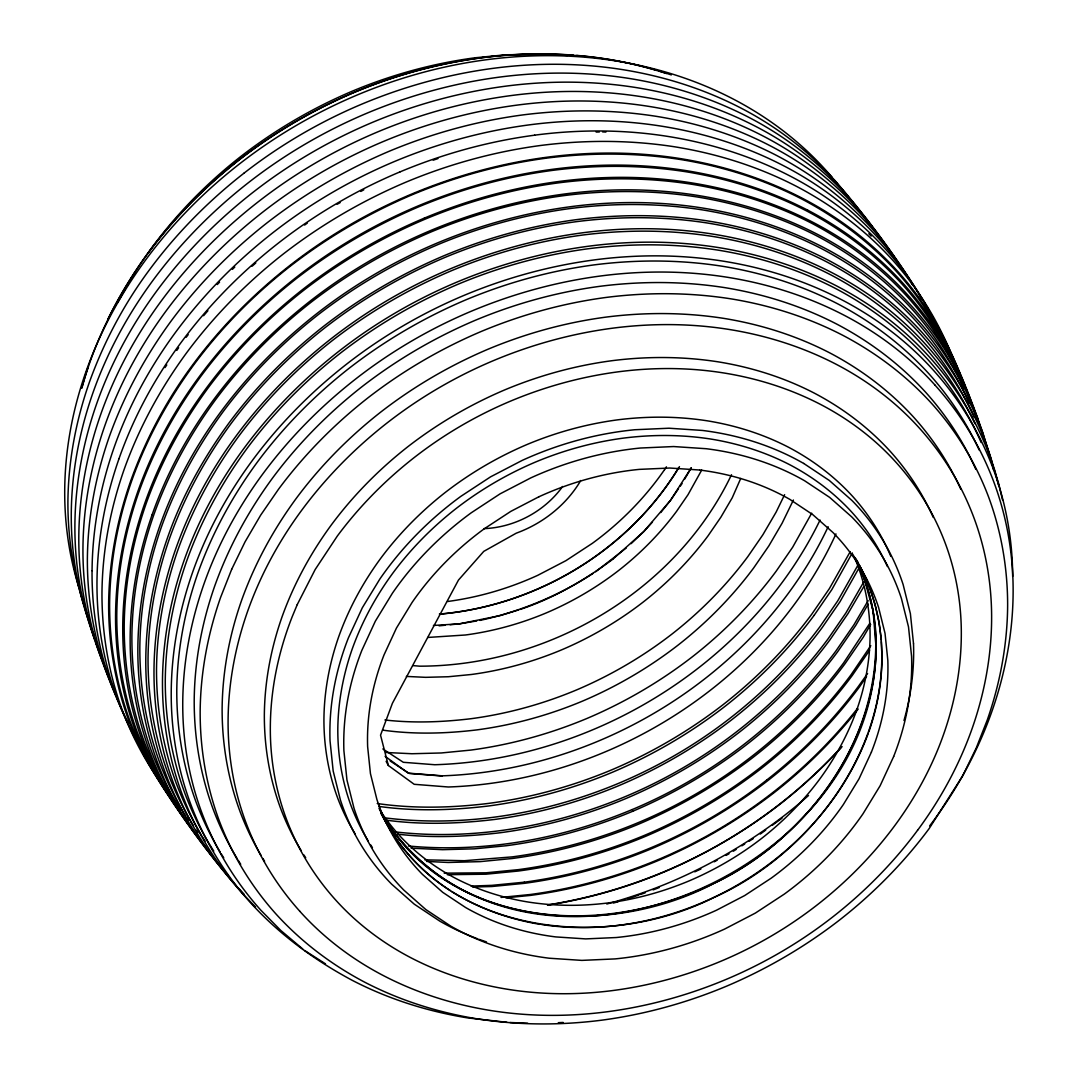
<?xml version="1.0" encoding="UTF-8"?>
<svg xmlns="http://www.w3.org/2000/svg" width="1078" height="1078" viewBox="0 0 1078 1078"><rect width="100%" height="100%" fill="white"/><g stroke="black" fill="none" stroke-linecap="round" stroke-linejoin="round"><path stroke-width="1.5" d="M118.998 458.702C133.659 416.89 155.084 377.596 181.441 342.022A457.571 381.558 -28.1 0 1 278.326 243.129C315.477 214.131 356.508 190.146 399.951 171.901M152.011 515.028C166.564 473.538 187.828 434.542 213.97 399.251A454 378.58 -28.1 0 1 310.1 301.126C346.968 272.357 387.676 248.56 430.782 230.449A454.013 378.594 -28.1 0 1 564.468 194.013C608.679 188.151 653.726 188.34 697.789 195.428A454 378.58 -28.1 0 1 817.959 234.6C853.614 253.06 886.129 277.666 912.985 307.567A454.013 378.594 -28.1 0 1 973.744 407.376L982.92 433.033L988.324 451.857M868.235 733.363C821.005 862.036 676.62 944.719 541.722 924.56M871.415 752.107L859.031 778.828L843.373 804.498A272.828 227.512 -28.1 0 1 771.161 878.193L744.696 895.548L716.56 910.182A272.828 227.512 -28.1 0 1 616.144 937.537L585.677 938.898L555.803 936.917A272.828 227.512 -28.1 0 1 465.548 907.487L442.721 892.328L422.536 874.474A272.828 227.512 -28.1 0 1 376.909 799.499L370.441 773.613L367.638 746.717A272.828 227.512 -28.1 0 1 384.064 654.831L396.434 628.097L412.092 602.44A272.828 227.512 -28.1 0 1 484.305 528.746L510.783 511.39L538.919 496.756M893.662 756.54L880.147 785.714L863.06 813.715A297.73 248.277 -28.1 0 1 784.258 894.134L755.368 913.079L724.659 929.047A297.73 248.277 -28.1 0 1 615.08 958.908L581.837 960.39L549.241 958.221A297.73 248.277 -28.1 0 1 450.739 926.11L425.837 909.562L403.805 890.078A297.73 248.277 -28.1 0 1 354.015 808.271L346.954 780.014L343.895 750.665A297.73 248.277 -28.1 0 1 361.831 650.398L375.319 621.224L392.405 593.223A297.73 248.277 -28.1 0 1 471.221 512.805L500.098 493.845L530.807 477.891A297.73 248.277 -28.1 0 1 640.386 448.03L673.629 446.548L706.225 448.717A297.73 248.277 -28.1 0 1 804.727 480.828L829.629 497.376L851.674 516.847A297.73 248.277 -28.1 0 1 901.464 598.667L908.511 626.924L911.57 656.273A297.73 248.277 -28.1 0 1 893.649 756.54M731.504 474.724C675.771 591.391 547.92 666.137 419.638 666.177L413.049 665.611M740.734 478.443L732.231 497.793L720.912 517.13L708.044 535.833A306.974 255.985 -28.1 0 1 643.094 602.13C618.098 621.467 590.636 637.529 561.544 649.886A306.974 255.985 -28.1 0 1 471.234 674.505L448.34 676.741L425.594 677.334L406.366 676.418M701.711 470.062L688.02 494.694L676.553 511.376A273.664 228.213 -28.1 0 1 618.651 570.478C596.363 587.726 571.892 602.036 545.953 613.045A273.664 228.213 -28.1 0 1 465.44 634.996L427.872 637.448M784.622 494.667L776.133 512.09L762.901 534.728L747.849 556.598A358.92 299.307 -28.1 0 1 671.904 634.107C642.677 656.718 610.579 675.488 576.555 689.933A358.934 299.307 -28.1 0 1 470.965 718.716C442.438 722.139 413.521 723.257 384.927 719.983M793.408 500.017L782.089 523.261L768.857 545.886L753.805 567.756A358.92 299.307 -28.1 0 1 677.873 645.264C648.633 667.875 616.535 686.646 582.524 701.104A358.934 299.307 -28.1 0 1 476.921 729.887C445.726 733.646 414.019 734.549 382.852 730.143M811.68 513.195L792.68 547.193L776.093 571.313A395.774 330.03 -28.1 0 1 692.359 656.785C660.127 681.714 624.714 702.411 587.214 718.352A395.774 330.03 -28.1 0 1 470.776 750.086L441.266 752.97L411.944 753.738L386.22 752.498M852.321 552.906L831.839 589.599L814.146 615.322M859.206 567.648L840.018 601.686L822.204 627.571A424.84 354.271 -28.1 0 1 732.312 719.309C697.722 746.07 659.723 768.291 619.459 785.39A424.84 354.271 -28.1 0 1 494.465 819.469C458.446 823.781 421.848 824.993 385.83 820.115M117.569 302.662L125.466 288.54M850.219 551.653L829.4 588.575L811.828 614.11A419.086 349.474 -28.1 0 1 723.163 704.608C689.031 731.005 651.543 752.929 611.832 769.8A419.086 349.474 -28.1 0 1 488.536 803.406C451.628 807.894 414.114 808.837 377.233 803.528M858.236 564.629L837.808 600.742L820.115 626.466A421.794 351.738 -28.1 0 1 730.803 717.625C696.563 744.359 658.739 766.458 618.691 783.288A421.794 351.724 -28.1 0 1 494.492 817.137C458.433 821.908 421.794 822.379 385.668 817.959M863.734 581.958L845.974 612.83L828.173 638.715A424.53 354.002 -28.1 0 1 738.282 730.466C703.813 757.376 665.746 779.61 625.429 796.548A424.53 354.015 -28.1 0 1 500.435 830.626C465.683 835.167 430.365 835.935 395.505 831.933M868.154 600.608L853.924 624.822L836.002 650.856A426.982 356.05 -28.1 0 1 745.599 743.133C710.928 770.191 672.645 792.573 632.099 809.605M127.083 285.764L128.7 282.988M130.33 280.226L135.195 271.899M679.463 466.626C629.026 550.265 536.453 605.998 439.379 614.056M684.584 479.238L691.308 467.731L670.597 500.219L660.76 512.535M863.707 586.728L847.955 613.665L830.033 639.712A427.292 356.306 -28.1 0 1 739.643 731.975C704.837 758.899 666.622 781.24 626.129 798.448A427.292 356.306 -28.1 0 1 500.408 832.715C466.329 836.797 431.752 838.132 397.593 834.156M868.167 604.192L855.662 625.563L837.66 651.732A429.462 358.125 -28.1 0 1 746.798 744.48C711.817 771.538 673.413 793.987 632.705 811.276M870.687 624.485L863.155 637.367L845.071 663.657A431.348 359.702 -28.1 0 1 753.805 756.796C718.676 783.975 680.097 806.533 639.214 823.902A431.348 359.702 -28.1 0 1 512.319 858.492L480.141 861.632L448.205 862.467L426.618 861.43M870.795 645.668L851.027 674.815A431.348 359.702 -28.1 0 1 759.774 767.967C724.645 795.146 686.053 817.703 645.183 835.059A431.348 359.702 -28.1 0 1 518.275 869.65L486.111 872.803L444.203 873.153M678.453 468C628.11 550.939 536.089 605.459 439.891 614.164M869.825 623.286L843.629 662.889A429.138 357.856 -28.1 0 1 752.767 755.624C717.921 782.83 679.436 805.32 638.688 822.433A429.138 357.856 -28.1 0 1 512.333 856.875L464.362 860.716L424.921 859.853M664.574 469.631L666.433 466.828M164.961 367.625L166.78 364.97M176.819 350.39L178.638 347.736M678.534 488.671L670.583 500.219L643.862 531.467L631.102 543.662M680.299 486.111L682.064 483.55M869.515 650.398L852.267 675.461A432.965 361.049 -28.1 0 1 760.664 768.964C725.4 796.238 686.686 818.876 645.641 836.312A432.965 361.049 -28.1 0 1 518.262 871.037L485.976 874.191L447.249 874.703M866.55 676.58L859.274 687.171A434.326 362.181 -28.1 0 1 767.374 780.957C732.002 808.325 693.154 831.03 652.001 848.521A434.326 362.181 -28.1 0 1 524.218 883.354L491.824 886.52L472.528 887.019M867.588 673.548L858.236 686.605A432.655 360.78 -28.1 0 1 766.633 780.108M917.567 830.316C940.676 799.121 959.46 764.666 972.316 728A401.205 334.557 -28.1 0 0 991.612 619.904C991.922 584.828 985.966 549.672 973.569 516.82A401.205 334.557 -28.1 0 0 919.857 428.64C896.141 402.202 867.386 380.48 835.895 364.135A401.205 334.557 -28.1 0 0 729.685 329.545C690.755 323.252 650.95 323.117 611.873 328.278A401.205 334.557 -28.1 0 0 493.751 360.497C455.644 376.478 419.679 397.526 387.096 422.94A401.205 334.557 -28.1 0 0 302.15 509.651C279.027 540.833 260.256 575.302 247.401 611.954A401.205 334.557 -28.1 0 0 228.091 720.05C227.795 755.139 233.751 790.295 246.148 823.134A401.205 334.557 -28.1 0 0 299.859 911.328M652.446 522.089L643.862 531.481L612.695 559.32M595.676 571.731L626.305 547.934M243.978 173.181C280.064 145.031 319.897 121.733 362.087 104.014A444.271 370.468 -28.1 0 1 492.889 68.372C536.157 62.618 580.247 62.807 623.353 69.747A444.271 370.468 -28.1 0 1 740.95 108.069C775.837 126.153 807.665 150.219 833.941 179.474A444.271 370.468 -28.1 0 1 851.229 200.535M766.633 780.122C731.504 807.53 692.709 830.208 651.624 847.47A432.655 360.78 -28.1 0 1 524.231 882.195M304.629 225.046L307.338 223.065M760.273 834.049L765.69 830.1M772.468 825.155L781.954 818.242M612.695 559.32C584.438 580.328 553.769 598.169 520.27 609.407M592.927 573.469C558.552 595.864 519.973 611.711 479.899 620.416M733.336 851.202L736.18 849.397M741.866 845.812L744.709 844.02M748.967 841.325L753.239 838.63M337.144 204.241L340.109 202.637M360.807 191.439L363.771 189.836M714.202 861.807L717.166 860.204M726.046 855.393L729.011 853.789M694.758 871.832L700.875 869.03M424.382 218.106C381.113 236.271 340.284 260.148 303.282 289.012A455.549 379.874 -28.1 0 0 206.841 387.474C180.578 422.886 159.261 462.017 144.654 503.642A455.549 379.874 -28.1 0 0 122.744 626.372C122.407 666.217 129.158 706.13 143.239 743.429A455.549 379.874 -28.1 0 0 193.555 831.044M518.734 609.879L500.205 615.592L459.471 623.839L450.052 624.755M476.745 620.941L459.471 623.839L433.437 625.456M534.688 135.168C579.236 129.279 624.647 129.441 669.047 136.61A457.557 381.558 -28.1 0 1 790.161 176.078C826.085 194.687 858.87 219.481 885.941 249.611A457.571 381.558 -28.1 0 1 934.72 321.594M524.231 882.195L491.945 885.348L471.073 886.103M439.069 625.833L445.349 625.213M505.825 897.812L530.174 895.441A435.404 363.084 -28.1 0 0 658.267 860.514C699.541 842.996 738.484 820.223 773.95 792.788A435.404 363.084 -28.1 0 0 858.169 709.081M501.027 897.422L530.187 894.511A434.003 361.912 -28.1 0 0 657.971 859.665C699.204 842.376 738.093 819.603 773.344 792.114A434.003 361.912 -28.1 0 0 857.36 708.61M558.31 1022.672L563.174 1022.456M596.134 132.055L599.355 131.961M527.627 1023.211L510.042 1022.51M546.6 54.412L506.027 54.762L474.886 57.808A417.658 348.275 -28.1 0 0 352.007 91.293C312.431 108.11 275.079 129.953 241.054 156.27A417.644 348.275 -28.1 0 0 152.699 246.458C126.665 281.978 104.579 320.53 89.932 362.168A430.688 359.136 -28.1 0 0 81.955 387.797M556.248 54.87L567.5 55.423M602.575 131.88L605.917 132.042M411.136 848.17L442.532 849.68L474.333 848.844L506.364 845.718A429.462 358.112 -28.1 0 0 632.705 811.276M506.862 1022.294L467.609 1017.901A436.334 363.852 -28.1 0 1 352.115 980.266C314.345 960.053 279.148 934.303 250.312 902.488A442.169 368.716 -28.1 0 1 191.143 805.279C177.452 769.086 170.93 730.345 171.227 691.685A442.155 368.716 -28.1 0 1 192.517 572.553C206.666 532.141 227.391 494.169 252.858 459.794A442.155 368.716 -28.1 0 1 346.483 364.229C382.38 336.201 422.024 313.038 464.012 295.399A442.169 368.716 -28.1 0 1 594.207 259.919C637.26 254.206 681.134 254.381 724.052 261.294A442.169 368.716 -28.1 0 1 841.083 299.441C875.808 317.417 907.474 341.389 933.642 370.509A442.169 368.716 -28.1 0 1 992.811 467.704C1005.855 502.361 1012.565 539.364 1012.66 576.393M442.357 775.837L408.239 773.142L385.102 756.311M699.662 470.021L669.788 468.027L639.335 469.375A272.828 227.512 -28.1 0 0 538.919 496.769M408.562 846.001C441.104 849.087 473.983 848.09 506.377 843.872A426.969 356.05 -28.1 0 0 632.099 809.591M378.984 806.425C415.286 811.478 452.208 810.346 488.523 805.98A422.104 351.994 -28.1 0 0 612.708 772.131C652.716 755.139 690.459 733.053 724.847 706.467A422.104 351.994 -28.1 0 0 814.146 615.309M540.078 924.358C508.897 919.143 478.565 908.377 451.695 891.587M807.624 210.116C843.495 228.725 876.225 253.465 903.243 283.554A456.816 380.938 -28.1 0 1 964.379 383.97L969.284 397.93M803.716 463.446L829.305 480.465L851.957 500.488A306.031 255.203 -28.1 0 1 903.135 584.586L910.384 613.625L913.524 643.795M325.475 963.826L304.683 950.526M382.852 748.94L403.32 762.294L434.744 764.733A389.832 325.071 -28.1 0 0 820.062 520.054M390.169 761.001L409.276 773.465L440.7 775.89A389.832 325.071 -28.1 0 0 828.147 526.738M450.348 890.644C420.716 871.617 396.461 844.492 380.871 812.92M386.113 761.311L388.349 765.488L414.195 784.299L448.327 786.994A389.832 325.071 -28.1 0 0 835.962 533.906M302.743 948.99L280.779 930.449L260.782 910.142A436.334 363.852 -28.1 0 1 202.394 814.213C188.879 778.505 182.438 740.263 182.748 702.115A436.334 363.852 -28.1 0 1 203.755 584.559C217.716 544.673 238.171 507.212 263.288 473.282A436.334 363.852 -28.1 0 1 355.673 378.984C391.098 351.334 430.23 328.467 471.665 311.07A436.334 363.852 -28.1 0 1 600.136 276.049C642.623 270.416 685.918 270.591 728.27 277.41A436.334 363.852 -28.1 0 1 843.751 315.046C878.018 332.792 909.28 356.441 935.084 385.169M255.513 907.043L242.092 893.096A445.093 371.155 -28.1 0 1 182.519 795.241C168.747 758.804 162.172 719.808 162.482 680.878A445.093 371.155 -28.1 0 1 183.907 560.964C198.15 520.283 219.009 482.068 244.639 447.451A445.093 371.155 -28.1 0 1 338.883 351.266C375.023 323.05 414.936 299.724 457.207 281.978A445.093 371.155 -28.1 0 1 588.265 246.256C631.6 240.502 675.771 240.677 718.959 247.644A445.106 371.169 -28.1 0 1 836.771 286.034C871.725 304.144 903.607 328.264 929.937 357.573A445.093 371.155 -28.1 0 1 989.51 455.415L998.444 482.85L1002.58 500.071M868.841 233.751L871.159 236.122M299.846 911.328C323.575 937.752 352.317 959.487 383.822 975.819A401.205 334.557 -28.1 0 0 490.018 1010.409C528.948 1016.716 568.766 1016.85 607.83 1011.676A401.205 334.557 -28.1 0 0 725.966 979.471C764.073 963.489 800.038 942.441 832.62 917.028A401.205 334.557 -28.1 0 0 917.553 830.316M220.963 866.254L218.726 863.869A452.194 377.084 -28.1 0 1 209.172 852.698M228.536 876.158L226.299 873.773A450.105 375.333 -28.1 0 1 166.066 774.826C152.119 737.985 145.476 698.544 145.786 659.184A450.105 375.333 -28.1 0 1 167.467 537.909C181.737 496.688 203.257 458.298 228.886 423.115A450.442 375.616 -28.1 0 1 324.195 325.852C360.874 297.461 401.164 273.906 443.853 255.782A450.442 375.616 -28.1 0 1 576.38 219.656C620.254 214.037 664.83 214.226 708.556 221.071A450.442 375.616 -28.1 0 1 827.688 259.892C862.952 278.42 895.09 302.743 921.906 332.253A450.442 375.616 -28.1 0 1 982.139 431.187L991.167 458.932L993.66 470.062M236.311 885.887L234.088 883.515A447.747 373.365 -28.1 0 1 174.164 785.094C160.299 748.442 153.696 709.203 153.992 670.044A447.747 373.365 -28.1 0 1 175.566 549.416C189.89 508.493 210.87 470.048 236.648 435.242A447.747 373.365 -28.1 0 1 331.458 338.479C367.814 310.087 407.956 286.627 450.483 268.772A447.747 373.365 -28.1 0 1 582.309 232.835C625.914 227.054 670.341 227.229 713.798 234.236A447.747 373.365 -28.1 0 1 832.31 272.855C867.467 291.073 899.537 315.342 926.029 344.825A447.747 373.365 -28.1 0 1 985.952 443.247M238.521 888.245L244.086 894.161M381.167 813.418L382.65 815.965M380.723 812.044C438.746 934.114 602.764 953.275 713.784 897.543C828.659 846.217 917.54 707.653 867.588 582.605A273.745 228.267 -28.1 0 0 859.22 564.966M852.671 554.105C920.868 677.9 830.828 828.389 714.162 883.3C605.257 940.986 440.794 927.255 378.957 808.177M973.542 407.983L969.189 395.613A455.549 379.874 -28.1 0 0 908.215 295.48C881.278 265.471 848.629 240.812 812.866 222.257A455.549 379.874 -28.1 0 0 692.278 182.977C648.08 175.822 602.871 175.674 558.512 181.535A455.549 379.874 -28.1 0 0 424.382 218.106M985.952 443.247L994.927 470.843L998.457 484.979M959.339 372.422L963.705 384.859M112.597 687.966C98.489 650.6 91.724 610.593 92.048 570.68M90.862 627.019C77.346 590.879 70.986 552.232 71.269 513.694A447.006 372.745 -28.1 0 1 92.789 393.254C107.099 352.398 128.039 314.021 153.79 279.269A447.006 372.745 -28.1 0 1 248.425 182.667C284.727 154.329 324.801 130.91 367.248 113.069A446.993 372.745 -28.1 0 1 498.871 77.198C542.396 71.431 586.755 71.606 630.131 78.6A447.006 372.745 -28.1 0 1 748.442 117.152C783.544 135.343 815.574 159.571 842.012 189A446.993 372.745 -28.1 0 1 867.83 221.947M95.133 640.642C81.241 603.842 74.584 564.454 74.894 525.161A449.445 374.794 -28.1 0 1 96.548 404.061C110.926 362.99 131.988 324.397 157.873 289.456A449.445 374.794 -28.1 0 1 253.034 192.315C289.524 163.829 329.828 140.275 372.503 122.353A449.445 374.78 -28.1 0 1 504.841 86.28C548.608 80.473 593.21 80.661 636.815 87.682A449.445 374.794 -28.1 0 1 755.786 126.449C791.077 144.735 823.269 169.098 849.855 198.689A449.445 374.78 -28.1 0 1 879.405 237.187M87.897 616.333C74.382 579.856 67.82 541.048 67.901 502.173A444.594 370.738 -28.1 0 1 89.299 382.474C103.838 342.009 124.186 303.673 149.923 269.19A444.271 370.468 -28.1 0 1 243.992 173.181M978.622 421.242L982.853 435.35M974.081 409.532L976.439 417.402M388.349 765.488L380.547 735.169L392.405 703.301L458.46 580.085L483.766 551.37L516.268 533.165A107.436 89.595 -28.1 0 0 580.746 480.519M881.346 640.009L879.069 622.168L875.174 604.771L869.69 587.914A273.664 228.213 -28.1 0 0 863.384 573.146M881.4 641.666L881.993 658.186A273.664 228.213 -28.1 0 1 868.828 731.854M78.694 586.809A434.946 362.693 -28.1 0 1 310.639 117.367A434.946 362.693 -28.1 0 1 832.324 177.601M834.48 180.188A434.946 362.693 -28.1 0 1 837.66 184.109M81.726 388.08A424.22 353.746 -28.1 0 1 87.978 367.558M107.773 319.398A424.22 353.746 -28.1 0 1 573.375 55.14M576.676 55.396A424.22 353.746 -28.1 0 1 655.693 70.003M658.833 70.932A424.22 353.746 -28.1 0 1 671.311 74.934M855.043 557.582A273.664 228.213 -28.1 0 1 862.683 571.69M842.12 746.596A435.674 363.299 -28.1 0 1 780.054 804.121C744.575 831.569 705.605 854.342 664.317 871.886A435.674 363.313 -28.1 0 1 547.516 905.17M659.372 887.463A435.674 363.313 -28.1 0 1 653.093 889.889M645.21 892.786A435.674 363.313 -28.1 0 1 640.48 894.457M638.89 895.01A435.674 363.313 -28.1 0 1 627.76 898.702M618.179 901.653A435.674 363.313 -28.1 0 1 613.369 903.068M223.739 857.859A436.644 364.121 -28.1 0 1 221.125 853.641M220.262 852.226A436.644 364.121 -28.1 0 1 196.425 803.056C183.139 767.226 176.698 729.119 176.779 690.931A436.644 364.121 -28.1 0 1 197.786 573.388C211.962 533.556 232.349 496.163 257.346 462.112A436.644 364.121 -28.1 0 1 349.717 367.814C385.291 340.311 424.341 317.471 465.723 299.9A436.644 364.121 -28.1 0 1 594.18 264.878C636.721 259.434 679.935 259.623 722.327 266.253A436.644 364.108 -28.1 0 1 837.808 303.888C871.994 321.85 903.148 345.418 929.142 374.026A436.644 364.121 -28.1 0 1 979.188 450.052M929.64 825.923A436.334 363.852 -28.1 0 0 932.578 822.015C957.722 788.112 978.137 750.625 992.124 710.766A436.334 363.852 -28.1 0 0 1013.118 593.196C1013.441 555.049 1006.973 516.807 993.485 481.084A436.334 363.852 -28.1 0 0 935.071 385.183M240.717 864.286A424.597 354.069 -28.1 0 1 238.157 860.19M237.308 858.816A424.597 354.069 -28.1 0 1 213.296 809.618C200.373 774.786 194.107 737.729 194.202 700.592A424.597 354.069 -28.1 0 1 214.63 586.284C228.415 547.557 248.236 511.201 272.532 478.08A424.597 354.069 -28.1 0 1 362.37 386.396C396.947 359.634 434.919 337.441 475.169 320.341A424.597 354.069 -28.1 0 1 600.082 286.29C641.437 281.008 683.465 281.183 724.685 287.624A424.597 354.069 -28.1 0 1 836.986 324.222C870.229 341.686 900.521 364.62 925.8 392.432A424.597 354.069 -28.1 0 1 975.806 469.28M213.754 851.081A442.492 368.986 -28.1 0 1 185.173 794.122C171.712 757.821 165.177 719.188 165.271 680.501A442.492 368.986 -28.1 0 1 186.561 561.382C200.926 521.024 221.583 483.119 246.902 448.61A442.492 368.986 -28.1 0 1 340.513 353.058C376.559 325.179 416.135 302.042 458.069 284.228A442.492 368.986 -28.1 0 1 588.251 248.748C631.358 243.237 675.151 243.412 718.11 250.136A442.492 368.986 -28.1 0 1 835.127 288.271C869.771 306.475 901.343 330.367 927.686 359.351A442.492 368.986 -28.1 0 1 981.155 442.519M197.8 832.647A448.071 373.648 -28.1 0 1 196.075 829.925M193.541 825.829A448.071 373.648 -28.1 0 1 168.195 773.923C154.558 737.163 147.942 698.059 148.036 658.874A448.071 373.648 -28.1 0 1 169.596 538.245C184.149 497.376 205.063 458.999 230.705 424.058A448.071 373.648 -28.1 0 1 325.502 327.308C361.992 299.064 402.067 275.645 444.54 257.602A448.071 373.648 -28.1 0 1 576.366 221.664C620.012 216.085 664.358 216.274 707.855 223.079A448.071 373.648 -28.1 0 1 826.354 261.698C861.43 280.132 893.406 304.319 920.073 333.668A448.071 373.648 -28.1 0 1 973.919 417.199M264.595 861.241A401.501 334.8 -28.1 0 1 262.897 858.479M261.226 855.703A401.501 334.8 -28.1 0 1 240.192 811.963C227.97 779.03 222.041 743.982 222.122 708.879A401.501 334.8 -28.1 0 1 241.445 600.783C254.475 564.171 273.219 529.783 296.194 498.467A401.501 334.8 -28.1 0 1 381.14 411.769C413.844 386.476 449.755 365.482 487.808 349.312A401.501 334.8 -28.1 0 1 605.93 317.121C645.035 312.121 684.773 312.283 723.756 318.374A401.501 334.8 -28.1 0 1 829.939 352.978C861.362 369.498 890.01 391.179 913.915 417.482A401.501 334.8 -28.1 0 1 960.767 489.196M379.982 810.171A273.664 228.213 -28.1 0 0 398.55 834.493C414.841 852.415 434.367 867.184 455.792 878.449A273.664 228.213 -28.1 0 0 528.18 902.03C554.739 906.194 581.824 906.302 608.477 902.892A273.664 228.213 -28.1 0 0 689.004 880.942C714.93 869.919 739.4 855.609 761.688 838.374A273.664 228.213 -28.1 0 0 819.59 779.259C835.261 757.928 848.022 734.482 856.916 709.526A273.664 228.213 -28.1 0 0 870.081 635.845C870.135 611.927 866.092 588.036 857.765 565.586A273.664 228.213 -28.1 0 0 854.126 556.652M305.707 857.765A363.367 303.012 -28.1 0 1 303.902 854.948M301.234 850.677A363.367 303.012 -28.1 0 1 280.684 808.581C269.635 778.774 264.272 747.054 264.339 715.28A363.367 302.999 -28.1 0 1 281.83 617.465C293.62 584.316 310.585 553.203 331.377 524.865A363.367 303.012 -28.1 0 1 408.252 446.4C437.857 423.506 470.358 404.506 504.787 389.872A363.367 303.012 -28.1 0 1 611.698 360.739C647.083 356.212 683.048 356.36 718.325 361.871A363.367 303.012 -28.1 0 1 814.429 393.187C842.875 408.144 868.801 427.764 890.428 451.561A363.367 303.012 -28.1 0 1 933.265 517.427M355.093 833.806A306.974 255.985 -28.1 0 1 337.737 798.232C328.386 773.047 323.858 746.259 323.926 719.417A306.974 255.985 -28.1 0 1 338.694 636.775C348.666 608.774 362.99 582.484 380.561 558.539A306.974 255.985 -28.1 0 1 445.497 492.255C470.507 472.919 497.969 456.856 527.048 444.5A306.974 255.985 -28.1 0 1 617.371 419.881C647.272 416.068 677.658 416.189 707.451 420.851A306.974 255.985 -28.1 0 1 788.638 447.303C812.677 459.942 834.574 476.516 852.846 496.621A306.974 255.985 -28.1 0 1 890.832 556.369M486.474 941.916A306.044 255.203 -28.1 0 1 479.279 939.41M477.85 938.884A306.044 255.203 -28.1 0 1 439.851 921.151L414.248 904.146L391.597 884.122A306.031 255.203 -28.1 0 1 340.419 800.024L333.169 770.986L330.03 740.815A306.031 255.203 -28.1 0 1 348.45 637.758L362.329 607.763L379.887 578.98A306.031 255.203 -28.1 0 1 460.885 496.325L490.584 476.84L522.143 460.427A306.031 255.203 -28.1 0 1 634.78 429.745L668.953 428.222L702.452 430.445A306.044 255.203 -28.1 0 1 803.703 463.459M913.511 643.795A306.031 255.203 -28.1 0 1 903.984 720.522M196.681 834.844A455.549 379.874 -28.1 0 1 194.592 832.31M166.524 790.619A455.886 380.157 -28.1 0 1 137.283 732.258C123.404 694.852 116.68 655.06 116.774 615.201A455.886 380.157 -28.1 0 1 138.712 492.471C153.507 450.887 174.784 411.85 200.885 376.289A455.886 380.157 -28.1 0 1 297.326 277.854C334.463 249.126 375.238 225.289 418.439 206.936A455.886 380.157 -28.1 0 1 552.556 170.378C596.969 164.691 642.084 164.88 686.349 171.806A455.886 380.157 -28.1 0 1 806.91 211.099C842.605 229.857 875.134 254.462 902.273 284.322A455.886 380.157 -28.1 0 1 957.709 370.819M205.979 847.618A454.013 378.594 -28.1 0 1 203.863 845.112M201.775 842.592A454.013 378.594 -28.1 0 1 150.61 753.994C136.556 716.83 129.845 677.051 130.155 637.341A454 378.58 -28.1 0 1 152.025 515.028M172.911 799.62A454.337 378.863 -28.1 0 1 170.337 795.47M169.489 794.068A454.337 378.863 -28.1 0 1 144.641 742.823C130.815 705.551 124.105 665.894 124.199 626.17A454.337 378.863 -28.1 0 1 146.056 503.857C160.811 462.422 182.02 423.506 208.027 388.067A454.337 378.863 -28.1 0 1 304.144 289.955C341.147 261.334 381.787 237.578 424.84 219.279A454.337 378.863 -28.1 0 1 558.512 182.856C602.764 177.183 647.73 177.371 691.847 184.271A454.337 378.863 -28.1 0 1 812.004 223.429C847.577 242.119 879.998 266.657 907.043 296.423A454.337 378.863 -28.1 0 1 959.636 376.653M208.135 851.431A452.194 377.084 -28.1 0 1 158.21 764.464C144.209 727.448 137.539 687.818 137.849 648.282A452.194 377.084 -28.1 0 1 159.625 526.455C174.084 485.127 195.28 446.292 221.327 411.136A452.194 377.084 -28.1 0 1 317.067 313.415C353.786 284.74 394.332 261.051 437.264 243.008A452.194 377.084 -28.1 0 1 570.41 206.72C614.447 200.885 659.318 201.06 703.206 208.135A452.194 377.084 -28.1 0 1 822.891 247.145C858.411 265.538 890.792 290.049 917.54 319.816A452.194 377.084 -28.1 0 1 978.056 419.221M180.39 809.861A452.531 377.354 -28.1 0 1 152.241 753.293C138.469 716.169 131.799 676.674 131.88 637.098A452.531 377.354 -28.1 0 1 153.655 515.271C168.343 474.01 189.472 435.242 215.371 399.951A452.531 377.354 -28.1 0 1 311.111 302.231C347.965 273.731 388.444 250.056 431.335 231.837A452.531 377.354 -28.1 0 1 564.468 195.549C608.544 189.917 653.335 190.105 697.264 196.978A452.531 377.354 -28.1 0 1 816.949 235.974C852.375 254.597 884.661 279.027 911.597 308.672A452.531 377.354 -28.1 0 1 963.988 388.579M205.116 841.096A445.43 371.438 -28.1 0 1 202.583 837.04M201.748 835.679A445.43 371.438 -28.1 0 1 176.549 784.083C162.994 747.526 156.431 708.65 156.512 669.707A445.43 371.438 -28.1 0 1 177.951 549.793C192.41 509.166 213.201 471.019 238.696 436.28A445.43 371.438 -28.1 0 1 332.927 340.096C369.215 312.027 409.047 288.742 451.264 270.807A445.43 371.438 -28.1 0 1 582.309 235.085C625.698 229.533 669.775 229.722 713.016 236.486A445.43 371.438 -28.1 0 1 830.828 274.877C865.701 293.203 897.475 317.255 923.994 346.429A445.43 371.438 -28.1 0 1 974.889 423.627M182.492 815.44A456.816 380.938 -28.1 0 1 136.138 732.744C121.989 695.35 115.252 655.316 115.562 615.376A456.816 380.938 -28.1 0 1 137.553 492.296C152.173 450.537 173.585 411.311 199.888 375.804A456.816 380.938 -28.1 0 1 296.612 277.073C333.708 248.115 374.672 224.184 418.048 205.952A456.816 380.938 -28.1 0 1 552.556 169.3C597.037 163.398 642.38 163.573 686.699 170.715A456.816 380.938 -28.1 0 1 807.624 210.129M158.614 778.72A457.153 381.221 -28.1 0 1 130.168 721.586C116.249 684.072 109.511 644.172 109.606 604.192A457.153 381.221 -28.1 0 1 131.597 481.125C146.433 439.433 167.777 400.275 193.946 364.62A457.153 381.221 -28.1 0 1 290.656 265.902C327.901 237.093 368.784 213.188 412.106 194.781A457.153 381.221 -28.1 0 1 546.613 158.129C591.135 152.429 636.384 152.618 680.77 159.557A457.153 381.221 -28.1 0 1 801.668 198.958C837.458 217.769 870.081 242.456 897.3 272.397A457.153 381.221 -28.1 0 1 952.224 357.626M856.04 559.293A273.745 228.267 -28.1 0 1 857.657 562.11M871.401 752.094A272.828 227.512 -28.1 0 0 887.814 660.221L885.025 633.325L878.583 607.426A272.828 227.512 -28.1 0 0 832.917 532.478L812.745 514.61L789.931 499.437A272.828 227.512 -28.1 0 0 699.662 470.035M372.436 847.604A298.646 249.045 -28.1 0 1 370.684 844.909M368.124 840.827A298.646 249.045 -28.1 0 1 351.239 806.223C342.144 781.725 337.737 755.651 337.805 729.536A298.646 249.045 -28.1 0 1 352.169 649.145C361.871 621.898 375.804 596.323 392.904 573.038A298.646 249.045 -28.1 0 1 456.088 508.546C480.411 489.722 507.118 474.104 535.416 462.085A298.646 249.045 -28.1 0 1 623.286 438.14C652.379 434.421 681.929 434.542 710.928 439.069A298.646 249.045 -28.1 0 1 789.918 464.82C813.297 477.096 834.601 493.225 852.375 512.791A298.646 249.045 -28.1 0 1 887.396 566.502M188.111 819.967A450.442 375.616 -28.1 0 1 186.413 817.232M185.564 815.844A450.442 375.616 -28.1 0 1 160.096 763.669C146.379 726.707 139.736 687.387 139.83 647.999A450.442 375.616 -28.1 0 1 161.498 526.738C176.132 485.666 197.153 447.087 222.93 411.958A450.442 375.616 -28.1 0 1 318.226 314.682C354.918 286.303 395.208 262.749 437.897 244.612A450.442 375.616 -28.1 0 1 570.41 208.499C614.285 202.88 658.874 203.068 702.6 209.914A450.442 375.616 -28.1 0 1 821.732 248.735C856.997 267.263 889.134 291.586 915.95 321.082A450.442 375.616 -28.1 0 1 969.418 403.576M148.67 252.414A430.688 359.136 -28.1 0 1 239.788 159.409C274.863 132.271 313.388 109.754 354.204 92.412A430.688 359.136 -28.1 0 1 480.909 57.875C522.87 52.512 565.492 52.687 607.305 59.223A430.688 359.136 -28.1 0 1 666.541 73.533M107.248 672.079A451.615 376.599 -28.1 0 1 104.62 666.15M103.973 664.668A451.615 376.599 -28.1 0 1 99.136 652.621C85.149 615.659 78.492 576.083 78.802 536.588A451.615 376.599 -28.1 0 1 100.55 414.909C114.996 373.635 136.165 334.854 162.172 299.751A451.615 376.599 -28.1 0 1 257.79 202.152C294.456 173.518 334.948 149.855 377.839 131.839A451.615 376.599 -28.1 0 1 510.81 95.605C554.793 89.757 599.611 89.946 643.431 97.007A451.615 376.599 -28.1 0 1 762.968 135.963C798.434 154.329 830.774 178.813 857.495 208.553A451.615 376.599 -28.1 0 1 891.519 254.085M114.996 691.402A453.501 378.176 -28.1 0 1 103.38 664.506C89.339 627.383 82.642 587.645 82.952 547.988A453.501 378.162 -28.1 0 1 104.795 425.797C119.308 384.347 140.558 345.418 166.672 310.154A453.501 378.162 -28.1 0 1 262.695 212.15C299.522 183.395 340.19 159.638 383.242 141.541A453.501 378.176 -28.1 0 1 516.78 105.145C560.937 99.284 605.944 99.472 649.953 106.56A453.501 378.162 -28.1 0 1 769.988 145.678C805.603 164.125 838.091 188.704 864.92 218.578A453.501 378.176 -28.1 0 1 899.092 264.299M899.941 265.687A453.501 378.176 -28.1 0 1 902.448 269.877M94.338 636.007A446.993 372.745 -28.1 0 1 91.401 628.541M547.53 904.941A435.094 362.814 -28.1 0 0 664.25 871.671C705.578 854.328 744.575 831.502 779.906 803.945A435.094 362.814 -28.1 0 0 840.84 747.674M163.182 786.185A458.918 382.677 -28.1 0 1 122.609 711.089C108.649 673.44 101.871 633.379 101.965 593.25A458.918 382.677 -28.1 0 1 124.051 469.712C138.954 427.858 160.366 388.552 186.642 352.762A458.918 382.677 -28.1 0 1 283.73 253.653C321.109 224.75 362.154 200.751 405.638 182.276A458.918 382.677 -28.1 0 1 540.657 145.476C585.354 139.749 630.778 139.938 675.327 146.904A458.918 382.677 -28.1 0 1 796.696 186.467C832.62 205.346 865.378 230.126 892.692 260.189A458.918 382.677 -28.1 0 1 954.057 360.982M118.108 700.336A455.455 379.806 -28.1 0 1 107.867 676.283C94.002 638.917 87.278 599.166 87.372 559.334A455.455 379.806 -28.1 0 1 109.282 436.725C124.078 395.181 145.341 356.171 171.402 320.651A455.455 379.806 -28.1 0 1 267.762 222.297C304.858 193.595 345.593 169.785 388.754 151.446A455.455 379.806 -28.1 0 1 522.763 114.928C567.122 109.255 612.196 109.43 656.421 116.357A455.455 379.806 -28.1 0 1 776.874 155.609C812.529 174.34 845.031 198.945 872.142 228.779A455.455 379.806 -28.1 0 1 908.97 278.838M910.627 281.654A455.455 379.806 -28.1 0 1 912.257 284.498M217.284 284.525A455.455 379.806 -28.1 0 1 219.562 282.153M232.39 269.352A455.455 379.806 -28.1 0 1 234.775 267.061M128.754 723.796A456.479 380.655 -28.1 0 1 112.611 687.966M92.061 570.68A456.479 380.655 -28.1 0 1 114.025 447.693C128.632 405.975 150.031 366.776 176.32 331.283A456.479 380.655 -28.1 0 1 272.977 232.632C310.033 203.702 350.956 179.783 394.305 161.579A456.479 380.655 -28.1 0 1 528.719 124.94C573.159 119.038 618.462 119.227 662.768 126.369A456.479 380.642 -28.1 0 1 783.585 165.742C819.428 184.311 852.132 209.051 879.136 239.114A456.479 380.655 -28.1 0 1 921.757 299.293M186.184 337.252A456.816 380.925 -28.1 0 1 188.165 334.679M203.594 315.719A456.816 380.925 -28.1 0 1 207.892 310.76M252.077 266.239A456.816 380.925 -28.1 0 1 255.809 262.938M433.194 160.191A456.816 380.925 -28.1 0 1 437.938 158.574M99.958 652.621A449.445 374.78 -28.1 0 1 95.713 642.138M664.56 469.617A272.828 227.512 -28.1 0 1 592.361 543.325L565.896 560.681L537.76 575.315A272.828 227.512 -28.1 0 1 447.559 601.497M138.483 744.103A457.571 381.558 -28.1 0 1 136.879 741.246M136.097 739.804A457.571 381.558 -28.1 0 1 117.583 699.541C103.421 662.094 96.656 621.993 96.98 581.985A457.571 381.558 -28.1 0 1 119.011 458.702M399.951 171.914A457.571 381.558 -28.1 0 1 534.688 135.181M170.728 798.259A458.163 382.057 -28.1 0 1 129.252 721.964C115.306 684.368 108.541 644.388 108.635 604.313A458.163 382.057 -28.1 0 1 130.681 480.977C145.678 439.272 166.645 399.763 193.164 364.229A457.827 381.774 -28.1 0 1 290.103 265.296C327.267 236.271 368.326 212.285 411.796 194.013A457.827 381.774 -28.1 0 1 546.6 157.28C591.189 151.365 636.626 151.54 681.04 158.709A457.827 381.774 -28.1 0 1 802.234 198.204C838.185 216.826 870.984 241.634 898.055 271.777A457.827 381.774 -28.1 0 1 959.326 372.422M606.793 904.024A434.677 362.464 -28.1 0 0 669.977 882.276C711.17 864.772 750.045 842.039 785.458 814.658A434.677 362.464 -28.1 0 0 808.527 795.497M562.622 486.474A88.113 73.479 -28.1 0 1 483.887 528.638M852.186 201.815A444.271 370.468 -28.1 0 1 855.959 206.976M876.037 647.029C875.471 879.419 520.553 1023.898 383.377 817.245C475.169 961.118 693.06 934.33 798.811 821.692C865.055 755.718 899.834 647.932 856.727 560.533L863.734 576.757L873.113 610.997L876.037 647.029M231.649 569.386L220.586 597.441A424.597 354.069 -28.1 0 0 200.158 711.75C200.063 748.887 206.343 785.943 219.252 820.789A424.597 354.069 -28.1 0 0 276.035 914.05C301.314 941.862 331.606 964.783 364.849 982.26A424.597 354.069 -28.1 0 0 477.15 1018.845C518.37 1025.299 560.385 1025.474 601.753 1020.179A424.597 354.069 -28.1 0 0 726.666 986.127C766.916 969.041 804.889 946.834 839.466 920.086A424.597 354.069 -28.1 0 0 929.29 828.389L962.762 775.742L976.142 748.253L987.205 720.185A424.597 354.069 -28.1 0 0 1007.634 605.876C1007.728 568.753 1001.449 531.697 988.539 496.85A424.597 354.069 -28.1 0 0 931.756 403.59C906.49 375.777 876.185 352.856 842.942 335.379A424.597 354.069 -28.1 0 0 730.641 298.795C689.421 292.34 647.406 292.165 606.038 297.447A424.597 354.069 -28.1 0 0 481.125 331.512C440.889 348.598 402.902 370.805 368.326 397.553A424.597 354.069 -28.1 0 0 278.501 489.25L260.687 515.122L245.029 541.884L231.649 569.386M297.245 604.61L292.259 616.576A362.626 302.392 -28.1 0 0 270.335 726.451C270.026 758.211 275.442 790.026 286.654 819.752A363.097 302.783 -28.1 0 0 335.258 899.564C356.724 923.496 382.744 943.142 411.244 957.938A363.097 302.783 -28.1 0 0 507.361 989.24C542.598 994.94 578.63 995.061 613.988 990.386A363.097 302.783 -28.1 0 0 720.899 961.239C755.382 946.767 787.924 927.727 817.42 904.725A363.097 302.783 -28.1 0 0 894.295 826.247C912.648 801.453 928.01 774.422 939.369 745.72A362.626 302.392 -28.1 0 0 961.306 635.831C961.616 604.071 956.199 572.256 944.988 542.53A363.097 302.783 -28.1 0 0 896.37 462.718C874.918 438.8 848.885 419.14 820.385 404.344A363.097 302.783 -28.1 0 0 724.268 373.042C689.031 367.342 652.999 367.221 617.64 371.897A363.097 302.783 -28.1 0 0 510.729 401.043C476.247 415.515 443.705 434.555 414.208 457.557A363.097 302.783 -28.1 0 0 337.333 536.035L315.167 569.534L297.245 604.61"/></g></svg>
